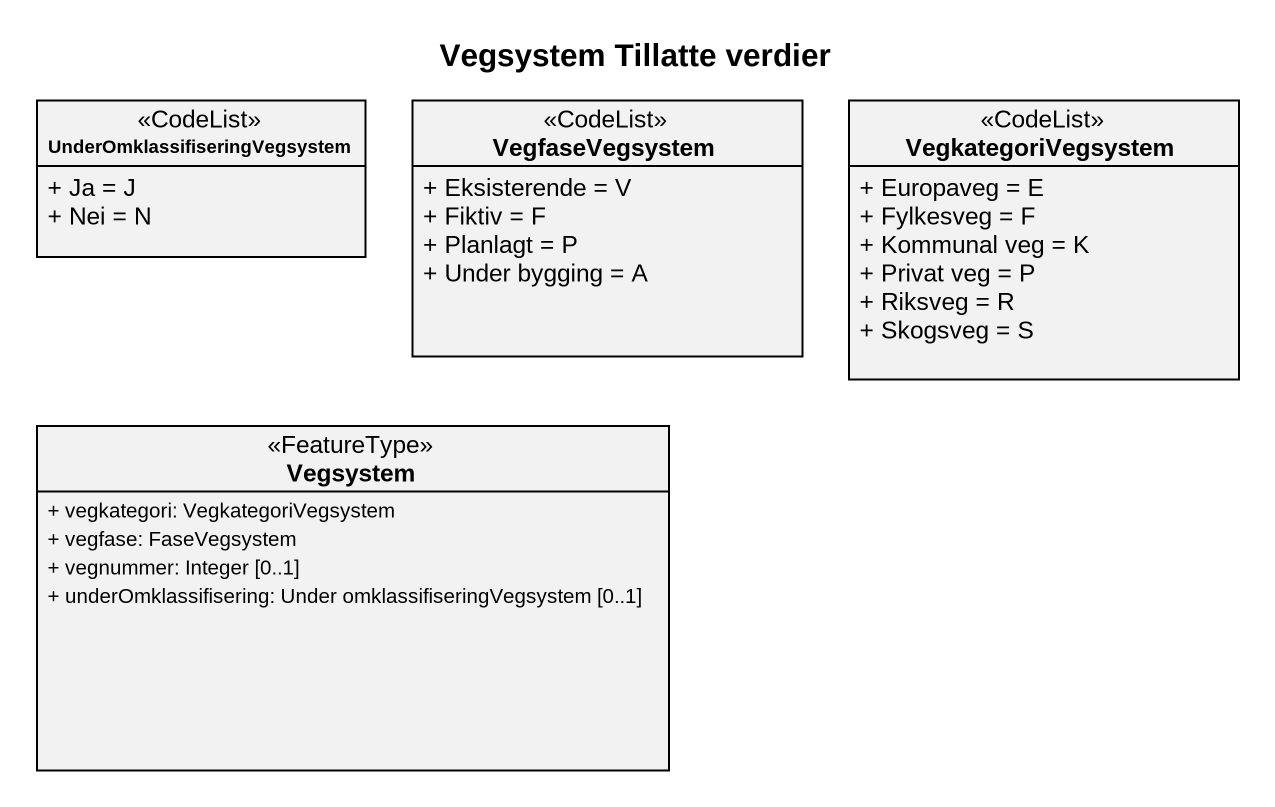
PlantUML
@startuml
title Vegsystem Tillatte verdier
hide circle
hide empty members
skinparam classAttributeIconSize 0
class "UnderOmklassifiseringVegsystem" as UnderOmklassifiseringVegsyst <<CodeList>> {
  + Ja = J
  + Nei = N
}
class VegfaseVegsystem <<CodeList>> {
  + Eksisterende = V
  + Fiktiv = F
  + Planlagt = P
  + Under bygging = A
}
class VegkategoriVegsystem <<CodeList>> {
  + Europaveg = E
  + Fylkesveg = F
  + Kommunal veg = K
  + Privat veg = P
  + Riksveg = R
  + Skogsveg = S
}
class Vegsystem <<FeatureType>> {
  + vegkategori: VegkategoriVegsystem
  + vegfase: FaseVegsystem
  + vegnummer: Integer [0..1]
  + underOmklassifisering: Under omklassifiseringVegsystem [0..1]
}
@enduml
